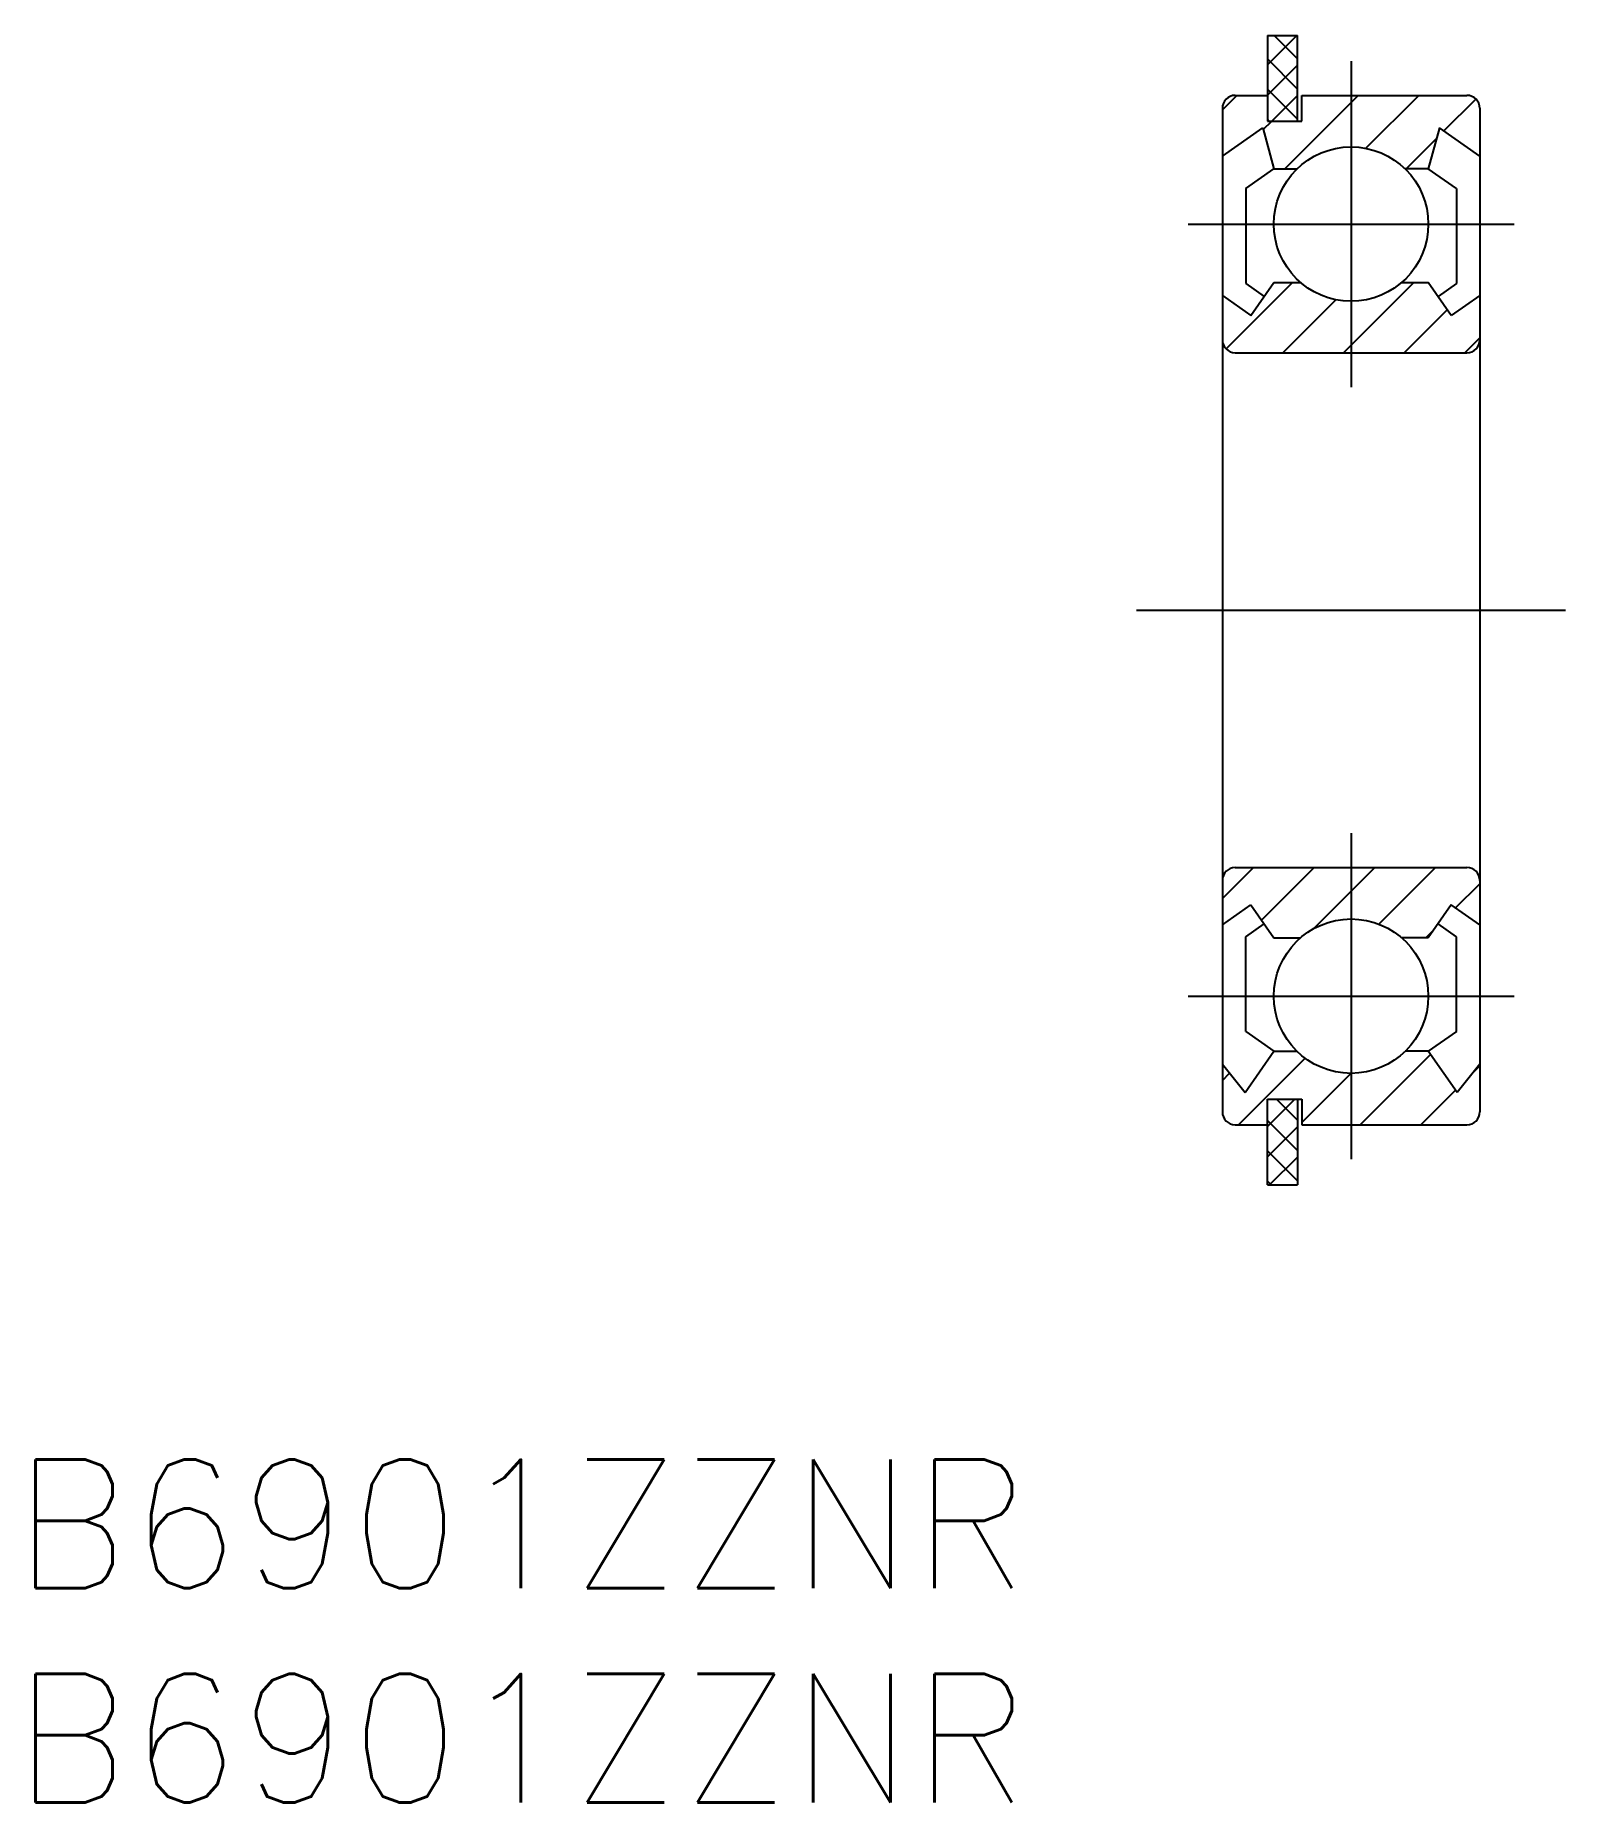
# Model space of a CAD drawing. Extents: x -27.7 to 8, y -27.8 to 13.4.
import ezdxf

# ---------------------------------------------------------------- set-up
doc = ezdxf.new("R2010")
doc.units = 0
doc.linetypes.add('CENTER', pattern=[50.8, 31.75, -6.35, 6.35, -6.35])
doc.layers.get('0').update_dxf_attribs({"linetype": 'CONTINUOUS'})
doc.layers.add('CENTER', color=1, linetype='CENTER')
doc.styles.get("Standard").update_dxf_attribs({"font": 'txt.shx', "height": 3, "bigfont": 'bigfont.shx'})

msp = doc.modelspace()

# ---------------------------------------------------------------- linework, layer by layer
at = {"color": 7, "linetype": 'CONTINUOUS'}
for p, q in [((1.05, 13.4), (1.05, 11.4)), ((1.05, 13.4), (1.75, 13.4)), ((1.75, 11.4), (1.75, 13.4)), ((0.3, 12), (1.05, 12)), ((1.85, 12), (5.7, 12)), ((1.85, 11.4), (1.85, 12)), ((0, 11.7), (0, -11.7)), ((6, 11.7), (6, -11.7)), ((0, 10.586), (0.943, 11.246)), ((0.943, 11.246), (1.2, 10.286)), ((1.05, 11.4), (1.85, 11.4)), ((5.057, 11.246), (4.8, 10.286)), ((6, 10.586), (5.057, 11.246)), ((0.544, 9.827), (1.2, 10.286)), ((1.2, 10.286), (1.74, 10.286)), ((4.8, 10.286), (4.26, 10.286)), ((5.456, 9.827), (4.8, 10.286)), ((0.544, 9.827), (0.544, 7.615)), ((5.456, 9.827), (5.456, 7.615)), ((0.544, 7.615), (0.974, 7.314)), ((0.664, 6.872), (1.2, 7.637)), ((1.2, 7.637), (1.824, 7.637)), ((4.176, 7.637), (4.8, 7.637)), ((5.336, 6.872), (4.8, 7.637)), ((5.456, 7.615), (5.026, 7.314)), ((0, 7.337), (0.664, 6.872)), ((6, 7.337), (5.336, 6.872)), ((0.3, 6), (5.7, 6)), ((0.3, -6), (5.7, -6)), ((0, -7.337), (0.664, -6.872)), ((0.664, -6.872), (1.2, -7.637)), ((5.336, -6.872), (4.8, -7.637)), ((6, -7.337), (5.336, -6.872)), ((0.544, -7.615), (0.974, -7.314)), ((5.456, -7.615), (5.026, -7.314)), ((0.544, -9.827), (0.544, -7.615)), ((1.2, -7.637), (1.824, -7.637)), ((4.8, -7.637), (4.176, -7.637)), ((5.456, -9.827), (5.456, -7.615)), ((0.544, -9.827), (1.2, -10.286)), ((5.456, -9.827), (4.8, -10.286)), ((0.528, -11.246), (1.2, -10.286)), ((1.2, -10.286), (1.74, -10.286)), ((4.8, -10.286), (4.26, -10.286)), ((5.472, -11.246), (4.8, -10.286)), ((0, -10.586), (0.528, -11.246)), ((6, -10.586), (5.472, -11.246)), ((1.05, -13.4), (1.05, -11.4)), ((1.05, -11.4), (1.85, -11.4)), ((1.75, -11.4), (1.75, -13.4)), ((1.85, -11.4), (1.85, -12)), ((0.3, -12), (1.05, -12)), ((1.85, -12), (5.7, -12)), ((1.05, -13.4), (1.75, -13.4))]:
    msp.add_line(p, q, dxfattribs=at)
at = {"color": 3, "linetype": 'CONTINUOUS'}
for p, q in [((1.05, 12.712), (1.738, 13.4)), ((1.75, 12.856), (1.206, 13.4)), ((1.75, 12.149), (1.05, 12.849)), ((1.05, 12.004), (1.75, 12.704)), ((0, 11.662), (0.338, 12)), ((1.75, 11.442), (1.05, 12.142)), ((1.153, 11.4), (1.75, 11.997)), ((1.453, 10.286), (3.167, 12)), ((3.347, 10.766), (4.581, 12)), ((5.165, 11.17), (5.91, 11.914)), ((0.954, 11.202), (1.153, 11.4)), ((1.085, 11.4), (1.05, 11.435)), ((4.281, 10.286), (4.99, 10.995)), ((5.997, 10.588), (6, 10.59)), ((0.086, 6.09), (1.632, 7.637)), ((2.824, 6), (4.461, 7.637)), ((1.41, 6), (2.645, 7.235)), ((4.238, 6), (5.243, 7.005)), ((5.652, 6), (6, 6.348)), ((0, -6.723), (0.723, -6)), ((0.912, -7.226), (2.137, -6)), ((2.124, -7.427), (3.552, -6)), ((3.646, -7.32), (4.966, -6)), ((5.437, -6.943), (6, -6.38)), ((4.743, -7.637), (4.933, -7.447)), ((0.38, -12), (1.932, -10.449)), ((3.209, -12), (4.851, -10.358)), ((5.852, -10.771), (6, -10.623)), ((0, -10.966), (0.169, -10.797)), ((1.85, -11.944), (2.994, -10.8)), ((1.05, -12.037), (1.687, -11.4)), ((1.75, -11.892), (1.258, -11.4)), ((4.623, -12), (5.433, -11.19)), ((1.75, -12.6), (1.05, -11.9)), ((1.05, -12.744), (1.75, -12.044)), ((1.75, -13.307), (1.05, -12.607)), ((1.101, -13.4), (1.75, -12.751)), ((1.136, -13.4), (1.05, -13.314))]:
    msp.add_line(p, q, dxfattribs=at)
at = {"color": 7, "linetype": 'CONTINUOUS'}
for centre in [(3, 9), (3, -9)]:
    msp.add_circle(centre, 1.8, dxfattribs=at)
for centre, start, end in [((0.3, 11.7), 90, 180), ((5.7, 11.7), 0, 90), ((0.3, 6.3), 180, 270), ((5.7, 6.3), 270, 0), ((0.3, -6.3), 90, 180), ((5.7, -6.3), 0, 90), ((0.3, -11.7), 180, 270), ((5.7, -11.7), 270, 0)]:
    msp.add_arc(centre, 0.3, start, end, dxfattribs=at)
at = {"layer": 'CENTER', "color": 1, "linetype": 'CENTER'}
for p, q in [((3, 12.8), (3, 5.2)), ((-0.8, 9), (6.8, 9)), ((-2, 0), (8, 0)), ((3, -5.2), (3, -12.8)), ((-0.8, -9), (6.8, -9))]:
    msp.add_line(p, q, dxfattribs=at)

# ---------------------------------------------------------------- texts
at = {"color": 7, "linetype": 'CONTINUOUS'}
for p in [(-28.177, -22.802), (-28.177, -27.802)]:
    msp.add_text('B6901ZZNR', height=3, dxfattribs=at).set_placement(p)

doc.saveas('drawing.dxf')
